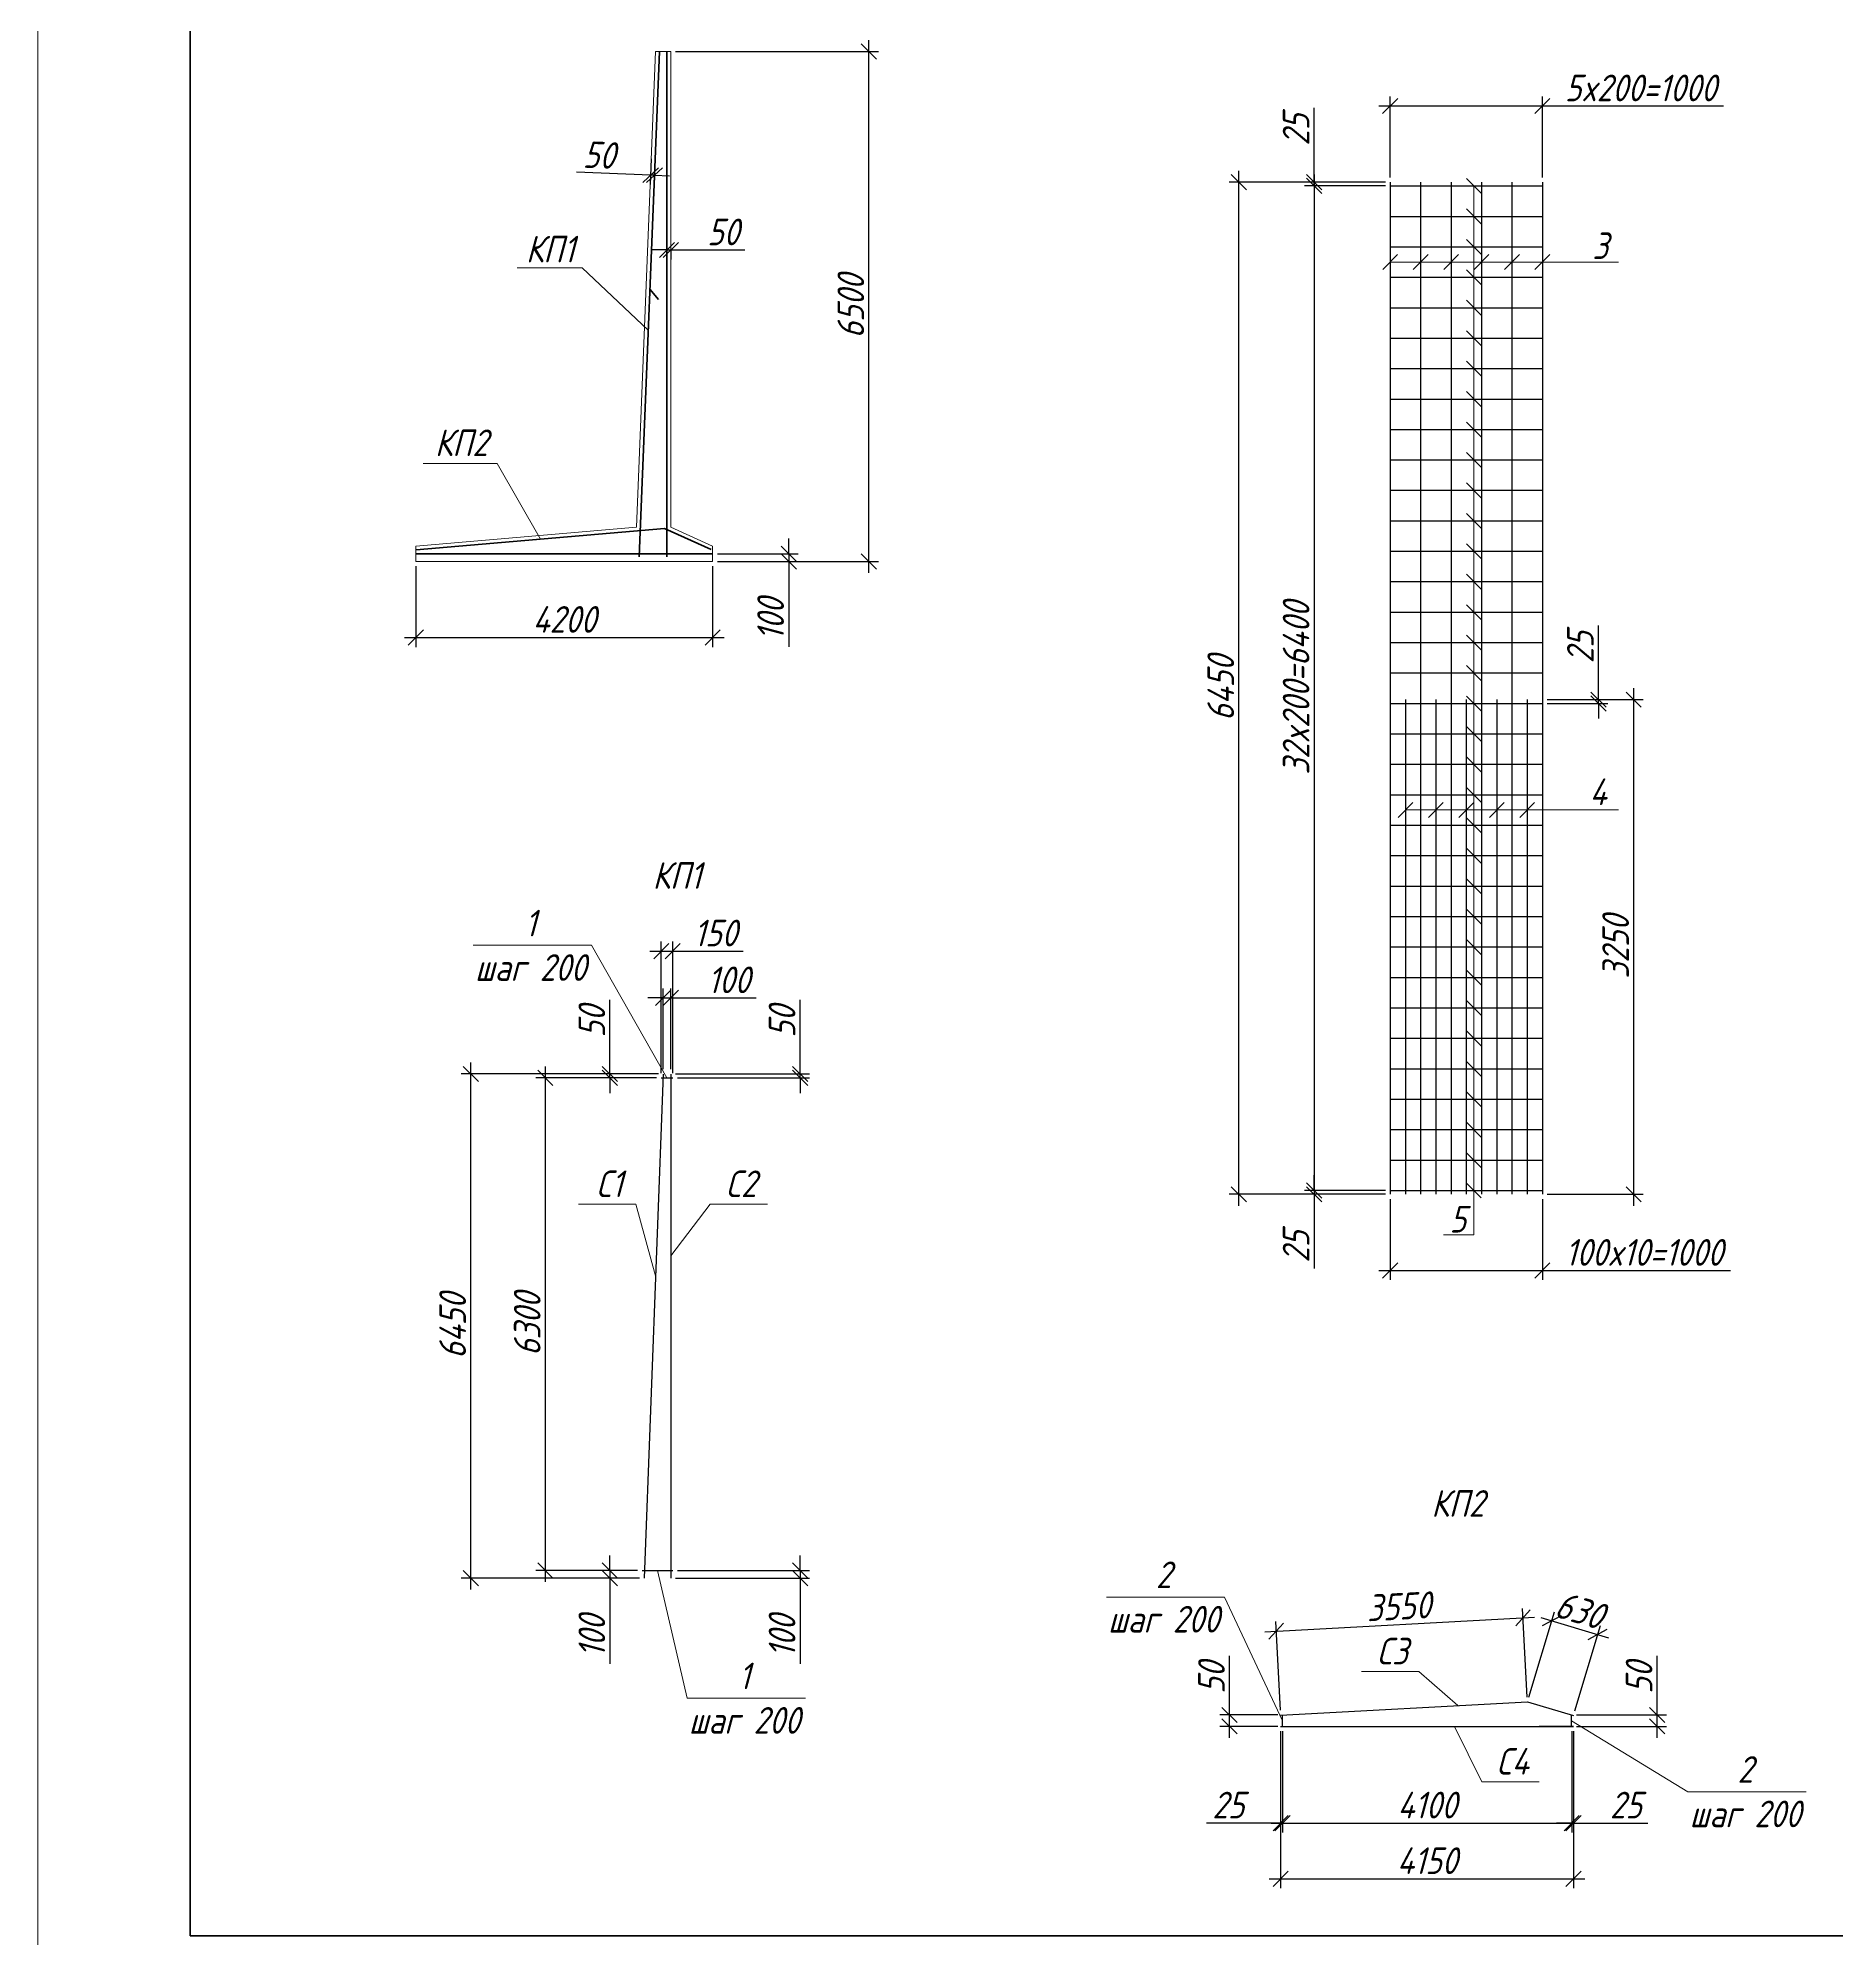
# Model space of a CAD drawing. Header units: millimetres. Extents: x -1004 to 900128, y -352756 to 107728.
# Drawn here: x 202080 to 225711, y -232227 to -207262 of the extents above; entities that cross this region are included whole.
import ezdxf

# ---------------------------------------------------------------- set-up
doc = ezdxf.new("R2010")
doc.units = ezdxf.units.MM
for name, color, linetype, lineweight in [('basic', 95, 'Continuous', 30), ('frame', 173, 'Continuous', 40), ('size', 45, 'Continuous', 20), ('text', 13, 'Continuous', 20), ('thick', 42, 'Continuous', 35), ('thin', 153, 'Continuous', 18)]:
    doc.layers.add(name, color=color, linetype=linetype, lineweight=lineweight)
doc.styles.add('Structures', font='isocpeur.ttf', dxfattribs={"width": 0.85, "oblique": 15})
doc.dimstyles.new('structures 3.5', dxfattribs={"dimtxt": 3.5, "dimasz": 2, "dimexe": 1.25, "dimexo": 0.625, "dimtad": 1, "dimtxsty": 'Structures', "dimblk": 'OBLIQUE', "dimcen": 2.5, "dimdle": 1.5, "dimadec": 0, "dimazin": 0, "dimtfac": 1, "dimtmove": 0, "dimatfit": 3, "dimfxl": 1, "dimarcsym": 0})
doc.dimstyles.new('structures 3.5 50', dxfattribs={"dimtxt": 3.5, "dimasz": 2, "dimexe": 1.25, "dimexo": 0.625, "dimtad": 1, "dimlfac": 0.5, "dimtxsty": 'Structures', "dimblk": 'OBLIQUE', "dimcen": 2.5, "dimdle": 1.5, "dimadec": 0, "dimazin": 0, "dimtfac": 1, "dimtmove": 0, "dimatfit": 3, "dimfxl": 1, "dimarcsym": 0})

# ---------------------------------------------------------------- blocks, each defined once
blk = doc.blocks.new('_Oblique')
at = {"color": 0, "linetype": 'ByBlock', "lineweight": -2}
blk.add_line((-0.5, -0.5), (0.5, 0.5), dxfattribs=at)
blk = doc.blocks.new('*D887')
at = {"layer": 'Defpoints', "color": 0, "transparency": 16777216}
for p in [(207047, -214139), (210947, -214139), (210947, -215139)]:
    blk.add_point(p, dxfattribs=at)
at = {"layer": 'size', "color": 0, "lineweight": -2, "transparency": 16777216}
for p, q in [((207047, -214201), (207047, -215264)), ((210947, -214201), (210947, -215264)), ((206897, -215139), (211097, -215139))]:
    blk.add_line(p, q, dxfattribs=at)
at = {"layer": 'size', "color": 0, "lineweight": -2, "transparency": 16777216, "xscale": 200, "yscale": 200, "zscale": 200, "rotation": 180}
blk.add_blockref('_Oblique', (207047, -215139), dxfattribs=at)
at = {"layer": 'size', "color": 0, "lineweight": -2, "transparency": 16777216, "xscale": 200, "yscale": 200, "zscale": 200}
blk.add_blockref('_Oblique', (210947, -215139), dxfattribs=at)
at = {"layer": 'size', "color": 0, "transparency": 16777216, "insert": (208997, -214901), "char_height": 350, "attachment_point": 5, "style": 'Structures'}
blk.add_mtext('4200', dxfattribs=at)
blk = doc.blocks.new('*D888')
at = {"layer": 'Defpoints', "color": 0, "transparency": 16777216}
for p in [(210143, -208787), (210193, -208789), (210132, -209063)]:
    blk.add_point(p, dxfattribs=at)
at = {"layer": 'size', "color": 0, "lineweight": -2, "transparency": 16777216}
for p, q in [((210140, -208849), (210127, -209188)), ((210190, -208851), (210177, -209190)), ((210132, -209063), (209157, -209024)), ((210182, -209065), (210132, -209063)), ((210182, -209065), (210381, -209073))]:
    blk.add_line(p, q, dxfattribs=at)
at = {"layer": 'size', "color": 0, "lineweight": -2, "transparency": 16777216, "xscale": 200, "yscale": 200, "zscale": 200}
for p, rotation in [((210132, -209063), 357.7093899573788), ((210182, -209065), 177.7093899573788)]:
    blk.add_blockref('_Oblique', p, dxfattribs=dict(at, rotation=rotation))
at = {"layer": 'size', "color": 0, "transparency": 16777216, "insert": (209454, -208799), "char_height": 350, "attachment_point": 5, "rotation": 357.7094, "style": 'Structures'}
blk.add_mtext('50', dxfattribs=at)
blk = doc.blocks.new('*D889')
at = {"layer": 'Defpoints', "color": 0, "transparency": 16777216}
for p in [(210947, -214039), (210947, -214139), (211947, -214139)]:
    blk.add_point(p, dxfattribs=at)
at = {"layer": 'size', "color": 0, "lineweight": -2, "transparency": 16777216}
for p, q in [((211947, -214039), (211947, -213839)), ((211009, -214039), (212072, -214039)), ((211009, -214139), (212072, -214139)), ((211947, -214039), (211947, -214139)), ((211947, -214139), (211947, -215263))]:
    blk.add_line(p, q, dxfattribs=at)
at = {"layer": 'size', "color": 0, "lineweight": -2, "transparency": 16777216, "xscale": 200, "yscale": 200, "zscale": 200}
for p, rotation in [((211947, -214039), 270), ((211947, -214139), 90)]:
    blk.add_blockref('_Oblique', p, dxfattribs=dict(at, rotation=rotation))
at = {"layer": 'size', "color": 0, "transparency": 16777216, "insert": (211709, -214901), "char_height": 350, "attachment_point": 5, "rotation": 90, "style": 'Structures'}
blk.add_mtext('100', dxfattribs=at)
blk = doc.blocks.new('*D890')
at = {"layer": 'Defpoints', "color": 0, "transparency": 16777216}
for p in [(210397, -207439), (213001, -207439), (210947, -214139)]:
    blk.add_point(p, dxfattribs=at)
at = {"layer": 'size', "color": 0, "lineweight": -2, "transparency": 16777216}
for p, q in [((210459, -207439), (213126, -207439)), ((213001, -214289), (213001, -207289)), ((211009, -214139), (213126, -214139))]:
    blk.add_line(p, q, dxfattribs=at)
at = {"layer": 'size', "color": 0, "lineweight": -2, "transparency": 16777216, "xscale": 200, "yscale": 200, "zscale": 200}
for p, rotation in [((213001, -207439), 90), ((213001, -214139), 270)]:
    blk.add_blockref('_Oblique', p, dxfattribs=dict(at, rotation=rotation))
at = {"layer": 'size', "color": 0, "transparency": 16777216, "insert": (212763, -210789), "char_height": 350, "attachment_point": 5, "rotation": 90, "style": 'Structures'}
blk.add_mtext('6500', dxfattribs=at)
blk = doc.blocks.new('*D891')
at = {"layer": 'Defpoints', "color": 0, "transparency": 16777216}
for p in [(210347, -209971), (210397, -209971), (210397, -210047)]:
    blk.add_point(p, dxfattribs=at)
at = {"layer": 'size', "color": 0, "lineweight": -2, "transparency": 16777216}
for p, q in [((210347, -210047), (210147, -210047)), ((210347, -210034), (210347, -210172)), ((210347, -210047), (210397, -210047)), ((210397, -210034), (210397, -210172)), ((210397, -210047), (211372, -210047))]:
    blk.add_line(p, q, dxfattribs=at)
at = {"layer": 'size', "color": 0, "lineweight": -2, "transparency": 16777216, "xscale": 200, "yscale": 200, "zscale": 200}
blk.add_blockref('_Oblique', (210347, -210047), dxfattribs=at)
at = {"layer": 'size', "color": 0, "lineweight": -2, "transparency": 16777216, "xscale": 200, "yscale": 200, "zscale": 200, "rotation": 180}
blk.add_blockref('_Oblique', (210397, -210047), dxfattribs=at)
at = {"layer": 'size', "color": 0, "transparency": 16777216, "insert": (211085, -209810), "char_height": 350, "attachment_point": 5, "style": 'Structures'}
blk.add_mtext('50', dxfattribs=at)
blk = doc.blocks.new('*D892')
at = {"layer": 'Defpoints', "color": 0, "transparency": 16777216}
for p in [(210422, -219260), (210272, -220924), (210422, -220924)]:
    blk.add_point(p, dxfattribs=at)
at = {"layer": 'size', "color": 0, "lineweight": -2, "transparency": 16777216}
for p, q in [((210272, -220862), (210272, -219135)), ((210422, -220862), (210422, -219135)), ((210122, -219260), (210422, -219260)), ((210422, -219260), (211346, -219260))]:
    blk.add_line(p, q, dxfattribs=at)
at = {"layer": 'size', "color": 0, "lineweight": -2, "transparency": 16777216, "xscale": 200, "yscale": 200, "zscale": 200, "rotation": 180}
blk.add_blockref('_Oblique', (210272, -219260), dxfattribs=at)
at = {"layer": 'size', "color": 0, "lineweight": -2, "transparency": 16777216, "xscale": 200, "yscale": 200, "zscale": 200}
blk.add_blockref('_Oblique', (210422, -219260), dxfattribs=at)
at = {"layer": 'size', "color": 0, "transparency": 16777216, "insert": (210984, -219022), "char_height": 350, "attachment_point": 5, "style": 'Structures'}
blk.add_mtext('150', dxfattribs=at)
blk = doc.blocks.new('*D893')
at = {"layer": 'Defpoints', "color": 0, "transparency": 16777216}
for p in [(209597, -220874), (210272, -220924), (210297, -220874)]:
    blk.add_point(p, dxfattribs=at)
at = {"layer": 'size', "color": 0, "lineweight": -2, "transparency": 16777216}
for p, q in [((209597, -220874), (209597, -219899)), ((210234, -220874), (209472, -220874)), ((210209, -220924), (209472, -220924)), ((209597, -220924), (209597, -220874)), ((209597, -220924), (209597, -221124))]:
    blk.add_line(p, q, dxfattribs=at)
at = {"layer": 'size', "color": 0, "lineweight": -2, "transparency": 16777216, "xscale": 200, "yscale": 200, "zscale": 200}
for p, rotation in [((209597, -220874), 270), ((209597, -220924), 90)]:
    blk.add_blockref('_Oblique', p, dxfattribs=dict(at, rotation=rotation))
at = {"layer": 'size', "color": 0, "transparency": 16777216, "insert": (209359, -220187), "char_height": 350, "attachment_point": 5, "rotation": 90, "style": 'Structures'}
blk.add_mtext('50', dxfattribs=at)
blk = doc.blocks.new('*D894')
at = {"layer": 'Defpoints', "color": 0, "transparency": 16777216}
for p in [(210397, -220874), (210422, -220924), (212097, -220874)]:
    blk.add_point(p, dxfattribs=at)
at = {"layer": 'size', "color": 0, "lineweight": -2, "transparency": 16777216}
for p, q in [((212097, -220874), (212097, -219899)), ((210459, -220874), (212222, -220874)), ((210484, -220924), (212222, -220924)), ((212097, -220924), (212097, -220874)), ((212097, -220924), (212097, -221124))]:
    blk.add_line(p, q, dxfattribs=at)
at = {"layer": 'size', "color": 0, "lineweight": -2, "transparency": 16777216, "xscale": 200, "yscale": 200, "zscale": 200}
for p, rotation in [((212097, -220874), 270), ((212097, -220924), 90)]:
    blk.add_blockref('_Oblique', p, dxfattribs=dict(at, rotation=rotation))
at = {"layer": 'size', "color": 0, "transparency": 16777216, "insert": (211859, -220187), "char_height": 350, "attachment_point": 5, "rotation": 90, "style": 'Structures'}
blk.add_mtext('50', dxfattribs=at)
blk = doc.blocks.new('*D895')
at = {"layer": 'Defpoints', "color": 0, "transparency": 16777216}
for p in [(210397, -219874), (210297, -220874), (210397, -220874)]:
    blk.add_point(p, dxfattribs=at)
at = {"layer": 'size', "color": 0, "lineweight": -2, "transparency": 16777216}
for p, q in [((210297, -219874), (210097, -219874)), ((210297, -220812), (210297, -219749)), ((210297, -219874), (210397, -219874)), ((210397, -220812), (210397, -219749)), ((210397, -219874), (211521, -219874))]:
    blk.add_line(p, q, dxfattribs=at)
at = {"layer": 'size', "color": 0, "lineweight": -2, "transparency": 16777216, "xscale": 200, "yscale": 200, "zscale": 200}
blk.add_blockref('_Oblique', (210297, -219874), dxfattribs=at)
at = {"layer": 'size', "color": 0, "lineweight": -2, "transparency": 16777216, "xscale": 200, "yscale": 200, "zscale": 200, "rotation": 180}
blk.add_blockref('_Oblique', (210397, -219874), dxfattribs=at)
at = {"layer": 'size', "color": 0, "transparency": 16777216, "insert": (211159, -219637), "char_height": 350, "attachment_point": 5, "style": 'Structures'}
blk.add_mtext('100', dxfattribs=at)
blk = doc.blocks.new('*D896')
at = {"layer": 'Defpoints', "color": 0, "transparency": 16777216}
for p in [(210022, -227399), (209597, -227499), (210047, -227499)]:
    blk.add_point(p, dxfattribs=at)
at = {"layer": 'size', "color": 0, "lineweight": -2, "transparency": 16777216}
for p, q in [((209959, -227399), (209472, -227399)), ((209597, -227399), (209597, -227199)), ((209597, -227399), (209597, -227499)), ((209984, -227499), (209472, -227499)), ((209597, -227499), (209597, -228624))]:
    blk.add_line(p, q, dxfattribs=at)
at = {"layer": 'size', "color": 0, "lineweight": -2, "transparency": 16777216, "xscale": 200, "yscale": 200, "zscale": 200}
for p, rotation in [((209597, -227399), 270), ((209597, -227499), 90)]:
    blk.add_blockref('_Oblique', p, dxfattribs=dict(at, rotation=rotation))
at = {"layer": 'size', "color": 0, "transparency": 16777216, "insert": (209359, -228262), "char_height": 350, "attachment_point": 5, "rotation": 90, "style": 'Structures'}
blk.add_mtext('100', dxfattribs=at)
blk = doc.blocks.new('*D897')
at = {"layer": 'Defpoints', "color": 0, "transparency": 16777216}
for p in [(210422, -227399), (210397, -227499), (212097, -227499)]:
    blk.add_point(p, dxfattribs=at)
at = {"layer": 'size', "color": 0, "lineweight": -2, "transparency": 16777216}
for p, q in [((210484, -227399), (212222, -227399)), ((212097, -227399), (212097, -227199)), ((212097, -227399), (212097, -227499)), ((210459, -227499), (212222, -227499)), ((212097, -227499), (212097, -228624))]:
    blk.add_line(p, q, dxfattribs=at)
at = {"layer": 'size', "color": 0, "lineweight": -2, "transparency": 16777216, "xscale": 200, "yscale": 200, "zscale": 200}
for p, rotation in [((212097, -227399), 270), ((212097, -227499), 90)]:
    blk.add_blockref('_Oblique', p, dxfattribs=dict(at, rotation=rotation))
at = {"layer": 'size', "color": 0, "transparency": 16777216, "insert": (211859, -228262), "char_height": 350, "attachment_point": 5, "rotation": 90, "style": 'Structures'}
blk.add_mtext('100', dxfattribs=at)
blk = doc.blocks.new('*D898')
at = {"layer": 'Defpoints', "color": 0, "transparency": 16777216}
for p in [(208748, -220924), (210272, -220924), (210022, -227399)]:
    blk.add_point(p, dxfattribs=at)
at = {"layer": 'size', "color": 0, "lineweight": -2, "transparency": 16777216}
for p, q in [((210209, -220924), (208623, -220924)), ((208748, -227549), (208748, -220774)), ((209959, -227399), (208623, -227399))]:
    blk.add_line(p, q, dxfattribs=at)
at = {"layer": 'size', "color": 0, "lineweight": -2, "transparency": 16777216, "xscale": 200, "yscale": 200, "zscale": 200}
for p, rotation in [((208748, -220924), 90), ((208748, -227399), 270)]:
    blk.add_blockref('_Oblique', p, dxfattribs=dict(at, rotation=rotation))
at = {"layer": 'size', "color": 0, "transparency": 16777216, "insert": (208510, -224162), "char_height": 350, "attachment_point": 5, "rotation": 90, "style": 'Structures'}
blk.add_mtext('6300', dxfattribs=at)
blk = doc.blocks.new('*D899')
at = {"layer": 'Defpoints', "color": 0, "transparency": 16777216}
for p in [(207768, -220874), (210297, -220874), (210047, -227499)]:
    blk.add_point(p, dxfattribs=at)
at = {"layer": 'size', "color": 0, "lineweight": -2, "transparency": 16777216}
for p, q in [((210234, -220874), (207643, -220874)), ((207768, -227649), (207768, -220724)), ((209984, -227499), (207643, -227499))]:
    blk.add_line(p, q, dxfattribs=at)
at = {"layer": 'size', "color": 0, "lineweight": -2, "transparency": 16777216, "xscale": 200, "yscale": 200, "zscale": 200}
for p, rotation in [((207768, -220874), 90), ((207768, -227499), 270)]:
    blk.add_blockref('_Oblique', p, dxfattribs=dict(at, rotation=rotation))
at = {"layer": 'size', "color": 0, "transparency": 16777216, "insert": (207530, -224187), "char_height": 350, "attachment_point": 5, "rotation": 90, "style": 'Structures'}
blk.add_mtext('6450', dxfattribs=at)
blk = doc.blocks.new('*D900')
at = {"layer": 'Defpoints', "color": 0, "transparency": 16777216}
for p in [(221599, -228020), (221658, -229124), (218412, -229297)]:
    blk.add_point(p, dxfattribs=at)
at = {"layer": 'size', "color": 0, "lineweight": -2, "transparency": 16777216}
for p, q in [((221654, -229062), (221592, -227896)), ((218204, -228202), (221749, -228012)), ((218409, -229235), (218347, -228069))]:
    blk.add_line(p, q, dxfattribs=at)
at = {"layer": 'size', "color": 0, "lineweight": -2, "transparency": 16777216, "xscale": 200, "yscale": 200, "zscale": 200}
for p, rotation in [((221599, -228020), 3.060367913369876), ((218353, -228194), 183.0603679133699)]:
    blk.add_blockref('_Oblique', p, dxfattribs=dict(at, rotation=rotation))
at = {"layer": 'size', "color": 0, "transparency": 16777216, "insert": (219963, -227870), "char_height": 350, "attachment_point": 5, "rotation": 3.0604, "style": 'Structures'}
blk.add_mtext('3550', dxfattribs=at)
blk = doc.blocks.new('*D901')
at = {"layer": 'Defpoints', "color": 0, "transparency": 16777216}
for p in [(222578, -228238), (221658, -229124), (222262, -229304)]:
    blk.add_point(p, dxfattribs=at)
at = {"layer": 'size', "color": 0, "lineweight": -2, "transparency": 16777216}
for p, q in [((221676, -229064), (222010, -227939)), ((221831, -228016), (222722, -228281)), ((222279, -229244), (222614, -228119))]:
    blk.add_line(p, q, dxfattribs=at)
at = {"layer": 'size', "color": 0, "lineweight": -2, "transparency": 16777216, "xscale": 200, "yscale": 200, "zscale": 200}
for p, rotation in [((221975, -228059), 163.4311708203997), ((222578, -228238), 343.4311708203997)]:
    blk.add_blockref('_Oblique', p, dxfattribs=dict(at, rotation=rotation))
at = {"layer": 'size', "color": 0, "transparency": 16777216, "insert": (222344, -227921), "char_height": 350, "attachment_point": 5, "rotation": 343.4312, "style": 'Structures'}
blk.add_mtext('630', dxfattribs=at)
blk = doc.blocks.new('*D902')
at = {"layer": 'Defpoints', "color": 0, "transparency": 16777216}
for p in [(218437, -229446), (222237, -229446), (222237, -230717)]:
    blk.add_point(p, dxfattribs=at)
at = {"layer": 'size', "color": 0, "lineweight": -2, "transparency": 16777216}
for p, q in [((218437, -229509), (218437, -230842)), ((222237, -229509), (222237, -230842)), ((218287, -230717), (222387, -230717))]:
    blk.add_line(p, q, dxfattribs=at)
at = {"layer": 'size', "color": 0, "lineweight": -2, "transparency": 16777216, "xscale": 200, "yscale": 200, "zscale": 200, "rotation": 180}
blk.add_blockref('_Oblique', (218437, -230717), dxfattribs=at)
at = {"layer": 'size', "color": 0, "lineweight": -2, "transparency": 16777216, "xscale": 200, "yscale": 200, "zscale": 200}
blk.add_blockref('_Oblique', (222237, -230717), dxfattribs=at)
at = {"layer": 'size', "color": 0, "transparency": 16777216, "insert": (220337, -230480), "char_height": 350, "attachment_point": 5, "style": 'Structures'}
blk.add_mtext('4100', dxfattribs=at)
blk = doc.blocks.new('*D903')
at = {"layer": 'Defpoints', "color": 0, "transparency": 16777216}
for p in [(222237, -229446), (222262, -229446), (222262, -230717)]:
    blk.add_point(p, dxfattribs=at)
at = {"layer": 'size', "color": 0, "lineweight": -2, "transparency": 16777216}
for p, q in [((222237, -229509), (222237, -230842)), ((222262, -229509), (222262, -230842)), ((222237, -230717), (222037, -230717)), ((222237, -230717), (222262, -230717)), ((222262, -230717), (223237, -230717))]:
    blk.add_line(p, q, dxfattribs=at)
at = {"layer": 'size', "color": 0, "lineweight": -2, "transparency": 16777216, "xscale": 200, "yscale": 200, "zscale": 200}
blk.add_blockref('_Oblique', (222237, -230717), dxfattribs=at)
at = {"layer": 'size', "color": 0, "lineweight": -2, "transparency": 16777216, "xscale": 200, "yscale": 200, "zscale": 200, "rotation": 180}
blk.add_blockref('_Oblique', (222262, -230717), dxfattribs=at)
at = {"layer": 'size', "color": 0, "transparency": 16777216, "insert": (222949, -230480), "char_height": 350, "attachment_point": 5, "style": 'Structures'}
blk.add_mtext('25', dxfattribs=at)
blk = doc.blocks.new('*D904')
at = {"layer": 'Defpoints', "color": 0, "transparency": 16777216}
for p in [(218412, -229446), (218437, -229446), (218412, -230717)]:
    blk.add_point(p, dxfattribs=at)
at = {"layer": 'size', "color": 0, "lineweight": -2, "transparency": 16777216}
for p, q in [((218412, -229509), (218412, -230842)), ((218437, -229509), (218437, -230842)), ((218412, -230717), (217436, -230717)), ((218437, -230717), (218412, -230717)), ((218437, -230717), (218637, -230717))]:
    blk.add_line(p, q, dxfattribs=at)
at = {"layer": 'size', "color": 0, "lineweight": -2, "transparency": 16777216, "xscale": 200, "yscale": 200, "zscale": 200}
blk.add_blockref('_Oblique', (218412, -230717), dxfattribs=at)
at = {"layer": 'size', "color": 0, "lineweight": -2, "transparency": 16777216, "xscale": 200, "yscale": 200, "zscale": 200, "rotation": 180}
blk.add_blockref('_Oblique', (218437, -230717), dxfattribs=at)
at = {"layer": 'size', "color": 0, "transparency": 16777216, "insert": (217724, -230480), "char_height": 350, "attachment_point": 5, "style": 'Structures'}
blk.add_mtext('25', dxfattribs=at)
blk = doc.blocks.new('*D905')
at = {"layer": 'Defpoints', "color": 0, "transparency": 16777216}
for p in [(218412, -229446), (222262, -229446), (222262, -231448)]:
    blk.add_point(p, dxfattribs=at)
at = {"layer": 'size', "color": 0, "lineweight": -2, "transparency": 16777216}
for p, q in [((218412, -229509), (218412, -231573)), ((222262, -229509), (222262, -231573)), ((218262, -231448), (222412, -231448))]:
    blk.add_line(p, q, dxfattribs=at)
at = {"layer": 'size', "color": 0, "lineweight": -2, "transparency": 16777216, "xscale": 200, "yscale": 200, "zscale": 200, "rotation": 180}
blk.add_blockref('_Oblique', (218412, -231448), dxfattribs=at)
at = {"layer": 'size', "color": 0, "lineweight": -2, "transparency": 16777216, "xscale": 200, "yscale": 200, "zscale": 200}
blk.add_blockref('_Oblique', (222262, -231448), dxfattribs=at)
at = {"layer": 'size', "color": 0, "transparency": 16777216, "insert": (220337, -231211), "char_height": 350, "attachment_point": 5, "style": 'Structures'}
blk.add_mtext('4150', dxfattribs=at)
blk = doc.blocks.new('*D906')
at = {"layer": 'Defpoints', "color": 0, "transparency": 16777216}
for p in [(217740, -229296), (218437, -229296), (218437, -229446)]:
    blk.add_point(p, dxfattribs=at)
at = {"layer": 'size', "color": 0, "lineweight": -2, "transparency": 16777216}
for p, q in [((217740, -229296), (217740, -228520)), ((218374, -229296), (217615, -229296)), ((217740, -229596), (217740, -229296)), ((218374, -229446), (217615, -229446))]:
    blk.add_line(p, q, dxfattribs=at)
at = {"layer": 'size', "color": 0, "lineweight": -2, "transparency": 16777216, "xscale": 200, "yscale": 200, "zscale": 200}
for p, rotation in [((217740, -229296), 90), ((217740, -229446), 270)]:
    blk.add_blockref('_Oblique', p, dxfattribs=dict(at, rotation=rotation))
at = {"layer": 'size', "color": 0, "transparency": 16777216, "insert": (217503, -228808), "char_height": 350, "attachment_point": 5, "rotation": 90, "style": 'Structures'}
blk.add_mtext('50', dxfattribs=at)
blk = doc.blocks.new('*D907')
at = {"layer": 'Defpoints', "color": 0, "transparency": 16777216}
for p in [(222237, -229296), (223360, -229296), (222237, -229446)]:
    blk.add_point(p, dxfattribs=at)
at = {"layer": 'size', "color": 0, "lineweight": -2, "transparency": 16777216}
for p, q in [((223360, -229296), (223360, -228520)), ((222299, -229296), (223485, -229296)), ((223360, -229596), (223360, -229296)), ((222299, -229446), (223485, -229446))]:
    blk.add_line(p, q, dxfattribs=at)
at = {"layer": 'size', "color": 0, "lineweight": -2, "transparency": 16777216, "xscale": 200, "yscale": 200, "zscale": 200}
for p, rotation in [((223360, -229296), 90), ((223360, -229446), 270)]:
    blk.add_blockref('_Oblique', p, dxfattribs=dict(at, rotation=rotation))
at = {"layer": 'size', "color": 0, "transparency": 16777216, "insert": (223123, -228808), "char_height": 350, "attachment_point": 5, "rotation": 90, "style": 'Structures'}
blk.add_mtext('50', dxfattribs=at)
blk = doc.blocks.new('*D908')
at = {"layer": 'Defpoints', "color": 0, "transparency": 16777216}
for p in [(219852, -209205), (218852, -222405), (219852, -222405)]:
    blk.add_point(p, dxfattribs=at)
at = {"layer": 'size', "color": 0, "lineweight": -2, "transparency": 16777216}
for p, q in [((219790, -209205), (218727, -209205)), ((218852, -209055), (218852, -222555)), ((219790, -222405), (218727, -222405))]:
    blk.add_line(p, q, dxfattribs=at)
at = {"layer": 'size', "color": 0, "lineweight": -2, "transparency": 16777216, "xscale": 200, "yscale": 200, "zscale": 200}
for p, rotation in [((218852, -209205), 90), ((218852, -222405), 270)]:
    blk.add_blockref('_Oblique', p, dxfattribs=dict(at, rotation=rotation))
at = {"layer": 'size', "color": 0, "transparency": 16777216, "insert": (218615, -215805), "char_height": 350, "attachment_point": 5, "rotation": 90, "style": 'Structures'}
blk.add_mtext('32x200=6400', dxfattribs=at)
blk = doc.blocks.new('*D909')
at = {"layer": 'Defpoints', "color": 0, "transparency": 16777216}
for p in [(218852, -209155), (219852, -209155), (219852, -209205)]:
    blk.add_point(p, dxfattribs=at)
at = {"layer": 'size', "color": 0, "lineweight": -2, "transparency": 16777216}
for p, q in [((218852, -209155), (218852, -208179)), ((219790, -209155), (218727, -209155)), ((219790, -209205), (218727, -209205)), ((218852, -209205), (218852, -209155)), ((218852, -209205), (218852, -209405))]:
    blk.add_line(p, q, dxfattribs=at)
at = {"layer": 'size', "color": 0, "lineweight": -2, "transparency": 16777216, "xscale": 200, "yscale": 200, "zscale": 200}
for p, rotation in [((218852, -209155), 270), ((218852, -209205), 90)]:
    blk.add_blockref('_Oblique', p, dxfattribs=dict(at, rotation=rotation))
at = {"layer": 'size', "color": 0, "transparency": 16777216, "insert": (218615, -208467), "char_height": 350, "attachment_point": 5, "rotation": 90, "style": 'Structures'}
blk.add_mtext('25', dxfattribs=at)
blk = doc.blocks.new('*D910')
at = {"layer": 'Defpoints', "color": 0, "transparency": 16777216}
for p in [(219852, -222405), (218852, -222455), (219852, -222455)]:
    blk.add_point(p, dxfattribs=at)
at = {"layer": 'size', "color": 0, "lineweight": -2, "transparency": 16777216}
for p, q in [((219790, -222405), (218727, -222405)), ((218852, -222405), (218852, -222205)), ((218852, -222405), (218852, -222455)), ((219790, -222455), (218727, -222455)), ((218852, -222455), (218852, -223431))]:
    blk.add_line(p, q, dxfattribs=at)
at = {"layer": 'size', "color": 0, "lineweight": -2, "transparency": 16777216, "xscale": 200, "yscale": 200, "zscale": 200}
for p, rotation in [((218852, -222405), 270), ((218852, -222455), 90)]:
    blk.add_blockref('_Oblique', p, dxfattribs=dict(at, rotation=rotation))
at = {"layer": 'size', "color": 0, "transparency": 16777216, "insert": (218615, -223143), "char_height": 350, "attachment_point": 5, "rotation": 90, "style": 'Structures'}
blk.add_mtext('25', dxfattribs=at)
blk = doc.blocks.new('*D911')
at = {"layer": 'Defpoints', "color": 0, "transparency": 16777216}
for p in [(217862, -209155), (219852, -209155), (219852, -222455)]:
    blk.add_point(p, dxfattribs=at)
at = {"layer": 'size', "color": 0, "lineweight": -2, "transparency": 16777216}
for p, q in [((219790, -209155), (217737, -209155)), ((217862, -222605), (217862, -209005)), ((219790, -222455), (217737, -222455))]:
    blk.add_line(p, q, dxfattribs=at)
at = {"layer": 'size', "color": 0, "lineweight": -2, "transparency": 16777216, "xscale": 200, "yscale": 200, "zscale": 200}
for p, rotation in [((217862, -209155), 90), ((217862, -222455), 270)]:
    blk.add_blockref('_Oblique', p, dxfattribs=dict(at, rotation=rotation))
at = {"layer": 'size', "color": 0, "transparency": 16777216, "insert": (217625, -215805), "char_height": 350, "attachment_point": 5, "rotation": 90, "style": 'Structures'}
blk.add_mtext('6450', dxfattribs=at)
blk = doc.blocks.new('*D912')
at = {"layer": 'Defpoints', "color": 0, "transparency": 16777216}
for p in [(221852, -215955), (223052, -215955), (221852, -222455)]:
    blk.add_point(p, dxfattribs=at)
at = {"layer": 'size', "color": 0, "lineweight": -2, "transparency": 16777216}
for p, q in [((223052, -222605), (223052, -215805)), ((221915, -215955), (223177, -215955)), ((221915, -222455), (223177, -222455))]:
    blk.add_line(p, q, dxfattribs=at)
at = {"layer": 'size', "color": 0, "lineweight": -2, "transparency": 16777216, "xscale": 200, "yscale": 200, "zscale": 200}
for p, rotation in [((223052, -215955), 90), ((223052, -222455), 270)]:
    blk.add_blockref('_Oblique', p, dxfattribs=dict(at, rotation=rotation))
at = {"layer": 'size', "color": 0, "transparency": 16777216, "insert": (222815, -219205), "char_height": 350, "attachment_point": 5, "rotation": 90, "style": 'Structures'}
blk.add_mtext('3250', dxfattribs=at)
blk = doc.blocks.new('*D913')
at = {"layer": 'Defpoints', "color": 0, "transparency": 16777216}
for p in [(221852, -215955), (221852, -216005), (222589, -215955)]:
    blk.add_point(p, dxfattribs=at)
at = {"layer": 'size', "color": 0, "lineweight": -2, "transparency": 16777216}
for p, q in [((222589, -215955), (222589, -214979)), ((221915, -215955), (222714, -215955)), ((221915, -216005), (222714, -216005)), ((222589, -216005), (222589, -215955)), ((222589, -216005), (222589, -216205))]:
    blk.add_line(p, q, dxfattribs=at)
at = {"layer": 'size', "color": 0, "lineweight": -2, "transparency": 16777216, "xscale": 200, "yscale": 200, "zscale": 200}
for p, rotation in [((222589, -215955), 270), ((222589, -216005), 90)]:
    blk.add_blockref('_Oblique', p, dxfattribs=dict(at, rotation=rotation))
at = {"layer": 'size', "color": 0, "transparency": 16777216, "insert": (222351, -215267), "char_height": 350, "attachment_point": 5, "rotation": 90, "style": 'Structures'}
blk.add_mtext('25', dxfattribs=at)
blk = doc.blocks.new('*D914')
at = {"layer": 'Defpoints', "color": 0, "transparency": 16777216}
for p in [(221852, -208155), (219852, -209155), (221852, -209155)]:
    blk.add_point(p, dxfattribs=at)
at = {"layer": 'size', "color": 0, "lineweight": -2, "transparency": 16777216}
for p, q in [((219702, -208155), (221852, -208155)), ((219852, -209093), (219852, -208030)), ((221852, -209093), (221852, -208030)), ((221852, -208155), (224234, -208155))]:
    blk.add_line(p, q, dxfattribs=at)
at = {"layer": 'size', "color": 0, "lineweight": -2, "transparency": 16777216, "xscale": 200, "yscale": 200, "zscale": 200, "rotation": 180}
blk.add_blockref('_Oblique', (219852, -208155), dxfattribs=at)
at = {"layer": 'size', "color": 0, "lineweight": -2, "transparency": 16777216, "xscale": 200, "yscale": 200, "zscale": 200}
blk.add_blockref('_Oblique', (221852, -208155), dxfattribs=at)
at = {"layer": 'size', "color": 0, "transparency": 16777216, "insert": (223143, -207918), "char_height": 350, "attachment_point": 5, "style": 'Structures'}
blk.add_mtext('5x200=1000', dxfattribs=at)
blk = doc.blocks.new('*D915')
at = {"layer": 'Defpoints', "color": 0, "transparency": 16777216}
for p in [(219852, -222455), (221852, -222455), (221852, -223455)]:
    blk.add_point(p, dxfattribs=at)
at = {"layer": 'size', "color": 0, "lineweight": -2, "transparency": 16777216}
for p, q in [((219852, -222518), (219852, -223580)), ((221852, -222518), (221852, -223580)), ((219702, -223455), (221852, -223455)), ((221852, -223455), (224324, -223455))]:
    blk.add_line(p, q, dxfattribs=at)
at = {"layer": 'size', "color": 0, "lineweight": -2, "transparency": 16777216, "xscale": 200, "yscale": 200, "zscale": 200, "rotation": 180}
blk.add_blockref('_Oblique', (219852, -223455), dxfattribs=at)
at = {"layer": 'size', "color": 0, "lineweight": -2, "transparency": 16777216, "xscale": 200, "yscale": 200, "zscale": 200}
blk.add_blockref('_Oblique', (221852, -223455), dxfattribs=at)
at = {"layer": 'size', "color": 0, "transparency": 16777216, "insert": (223188, -223218), "char_height": 350, "attachment_point": 5, "style": 'Structures'}
blk.add_mtext('100x10=1000', dxfattribs=at)
blk = doc.blocks.new('*U863')
at = {"layer": 'thin'}
blk.add_line((97, -97), (-97, 97), dxfattribs=at)
blk = doc.blocks.new('*U864')
at = {"layer": 'size', "color": 0, "linetype": 'ByBlock', "lineweight": -2, "transparency": 16777216}
for p in [(0, 13200), (0, 12800), (0, 12400), (0, 12000), (0, 11600), (0, 11200), (0, 10800), (0, 10400), (0, 10000), (0, 9600), (0, 9200), (0, 8800), (0, 8400), (0, 8000), (0, 7600), (0, 7200), (0, 6800), (0, 6400), (0, 6000), (0, 5600), (0, 5200), (0, 4800), (0, 4400), (0, 4000), (0, 3600), (0, 3200), (0, 2800), (0, 2400), (0, 2000), (0, 1600), (0, 1200), (0, 800), (0, 400), (0, 0)]:
    blk.add_blockref('*U863', p, dxfattribs=at)

msp = doc.modelspace()

# ---------------------------------------------------------------- linework, layer by layer
at = {"layer": 'basic'}
for p, q in [((219852.158, -209155.037), (219852.158, -222455.037)), ((219852.158, -209205.037), (221852.158, -209205.037)), ((220252.158, -209155.037), (220252.158, -222455.037)), ((220652.158, -209155.037), (220652.158, -222455.037)), ((221052.158, -209155.037), (221052.158, -222455.037)), ((221452.158, -209155.037), (221452.158, -222455.037)), ((221852.158, -209155.037), (221852.158, -222455.037)), ((219852.158, -209605.037), (221852.158, -209605.037)), ((219852.158, -210005.037), (221852.158, -210005.037)), ((219852.158, -210405.037), (221852.158, -210405.037)), ((219852.158, -210805.037), (221852.158, -210805.037)), ((219852.158, -211205.037), (221852.158, -211205.037)), ((219852.158, -211605.037), (221852.158, -211605.037)), ((219852.158, -212005.037), (221852.158, -212005.037)), ((219852.158, -212405.037), (221852.158, -212405.037)), ((219852.158, -212805.037), (221852.158, -212805.037)), ((219852.158, -213205.037), (221852.158, -213205.037)), ((219852.158, -213605.037), (221852.158, -213605.037)), ((219852.158, -214005.037), (221852.158, -214005.037)), ((219852.158, -214405.037), (221852.158, -214405.037)), ((219852.158, -214805.037), (221852.158, -214805.037)), ((219852.158, -215205.037), (221852.158, -215205.037)), ((219852.158, -215605.037), (221852.158, -215605.037)), ((219852.158, -216005.037), (221852.158, -216005.037)), ((220052.158, -215955.037), (220052.158, -222455.037)), ((220452.158, -215955.037), (220452.158, -222455.037)), ((220852.158, -215955.037), (220852.158, -222455.037)), ((221252.158, -215955.037), (221252.158, -222455.037)), ((221652.158, -215955.037), (221652.158, -222455.037)), ((219852.158, -216405.037), (221852.158, -216405.037)), ((219852.158, -216805.037), (221852.158, -216805.037)), ((219852.158, -217205.037), (221852.158, -217205.037)), ((219852.158, -217605.037), (221852.158, -217605.037)), ((219852.158, -218005.037), (221852.158, -218005.037)), ((219852.158, -218405.037), (221852.158, -218405.037)), ((219852.158, -218805.037), (221852.158, -218805.037)), ((219852.158, -219205.037), (221852.158, -219205.037)), ((219852.158, -219605.037), (221852.158, -219605.037)), ((219852.158, -220005.037), (221852.158, -220005.037)), ((219852.158, -220405.037), (221852.158, -220405.037)), ((210296.652, -220874.47), (210046.652, -227499.47)), ((210271.652, -220924.47), (210421.652, -220924.47)), ((210396.652, -220874.47), (210396.652, -227499.47)), ((219852.158, -220805.037), (221852.158, -220805.037)), ((219852.158, -221205.037), (221852.158, -221205.037)), ((219852.158, -221605.037), (221852.158, -221605.037)), ((219852.158, -222005.037), (221852.158, -222005.037)), ((219852.158, -222405.037), (221852.158, -222405.037)), ((210021.652, -227399.47), (210421.652, -227399.47)), ((218412.376, -229297.479), (221657.741, -229123.967)), ((221657.741, -229123.967), (222261.582, -229303.623)), ((218436.582, -229446.185), (218436.582, -229296.185)), ((222236.582, -229446.185), (222236.582, -229296.185)), ((218411.582, -229446.185), (222261.582, -229446.185)), ((222261.582, -229446.185), (221811.582, -229446.185))]:
    msp.add_line(p, q, dxfattribs=at)
at = {"layer": 'frame'}
for p, q in [((204080, -232200), (204080, -191200)), ((260980, -232200), (204080, -232200))]:
    msp.add_line(p, q, dxfattribs=at)
at = {"layer": 'thick'}
for p, q in [((210246.612, -207440.728), (209981.113, -214078.208)), ((210346.652, -207438.729), (210346.652, -214078.208)), ((210121.692, -210563.729), (210236.19, -210695.64)), ((207050.946, -213988.545), (210316.152, -213707.061)), ((210925.962, -213984.248), (210316.152, -213707.061)), ((207046.652, -214038.729), (210946.652, -214038.729))]:
    msp.add_line(p, q, dxfattribs=at)
at = {"layer": 'thin'}
for p, q in [((202080, -232700), (202080, -190700)), ((210196.652, -207438.729), (209946.652, -213688.729)), ((210396.652, -207438.729), (210196.652, -207438.729)), ((210396.652, -207438.729), (210396.652, -213688.729)), ((220952.158, -209205.037), (220952.158, -222988.591)), ((219754.931, -210302.264), (219949.385, -210107.809)), ((219852.158, -210205.037), (222852.158, -210205.037)), ((220154.931, -210302.264), (220349.385, -210107.809)), ((220554.931, -210302.264), (220749.385, -210107.809)), ((220954.931, -210302.264), (221149.385, -210107.809)), ((221354.931, -210302.264), (221549.385, -210107.809)), ((221754.931, -210302.264), (221949.385, -210107.809)), ((208377.105, -210280.782), (209231.67, -210280.782)), ((209231.67, -210280.782), (210100.228, -211100.324)), ((207141.245, -212850.396), (208116.369, -212850.396)), ((208116.369, -212850.396), (208683.549, -213847.803)), ((207046.652, -213938.729), (209946.652, -213688.729)), ((210946.652, -213938.729), (210396.652, -213688.729)), ((207046.652, -213938.729), (207046.652, -214138.729)), ((210946.652, -214138.729), (210946.652, -213938.729)), ((207046.652, -214138.729), (210946.652, -214138.729)), ((219954.931, -217502.264), (220149.385, -217307.809)), ((220052.158, -217405.037), (222852.158, -217405.037)), ((220354.931, -217502.264), (220549.385, -217307.809)), ((220754.931, -217502.264), (220949.385, -217307.809)), ((221154.931, -217502.264), (221349.385, -217307.809)), ((221554.931, -217502.264), (221749.385, -217307.809)), ((207801.391, -219183.359), (209356.159, -219183.359)), ((209356.159, -219183.359), (210346.652, -220924.47)), ((209184.814, -222586.142), (209937.85, -222586.142)), ((209937.85, -222586.142), (210196.563, -223526.826)), ((210915.023, -222586.142), (210396.652, -223262.733)), ((210915.023, -222586.142), (211668.059, -222586.142)), ((220952.158, -222988.591), (220552.158, -222988.591)), ((210610.602, -229075.404), (210221.652, -227399.47)), ((216121.342, -227746.264), (217676.11, -227746.264)), ((217676.11, -227746.264), (218436.582, -229371.185)), ((219475.251, -228726.564), (220228.287, -228726.564)), ((220228.287, -228726.564), (220739.65, -229173.053)), ((210610.602, -229075.404), (212165.37, -229075.404)), ((223765.21, -230304.259), (222236.582, -229371.185)), ((221054.804, -230174.508), (220696.575, -229446.185)), ((221054.804, -230174.508), (221807.84, -230174.508)), ((223765.21, -230304.259), (225319.978, -230304.259))]:
    msp.add_line(p, q, dxfattribs=at)

# ---------------------------------------------------------------- block references
at = {"layer": 'size'}
msp.add_blockref('*U864', (220952.158, -222405.037), dxfattribs=at)

# ---------------------------------------------------------------- texts
at = {"layer": 'text', "char_height": 350, "attachment_point": 5, "style": 'Structures'}
for s, insert, width in [('КП1', (208812.777, -210035.743), 793.67855), ('3', (222611.633, -209990.944), 793.67855), ('КП2', (207643.728, -212580.969), 793.67855), ('4', (222584.004, -217165.715), 793.67855), ('КП1', (210477.735, -218266.264), 793.67855), ('1\\Pшаг 200', (208554.427, -219183.359), 2180.48095), ('С1', (209590.19, -222316.715), 793.67855), ('С2', (211320.399, -222316.715), 793.67855), ('5', (220740.683, -222781.878), 350), ('КП2', (220739.65, -226517.372), 793.67855), ('2\\Pшаг 200', (216874.378, -227746.264), 2180.48095), ('С3', (219880.627, -228457.137), 793.67855), ('1\\Pшаг 200', (211363.638, -229075.404), 2180.48095), ('С4', (221460.18, -229905.081), 793.67855), ('2\\Pшаг 200', (224518.246, -230304.259), 2180.48095)]:
    msp.add_mtext(s, dxfattribs=dict(at, insert=insert, width=width))

# ---------------------------------------------------------------- dimensions: what is measured, and where the dimension line sits
at = {"layer": 'size'}
for base, p1, p2, text, dimstyle, picture, middle in [((213000.726, -207438.729), (210946.652, -214138.729), (210396.652, -207438.729), '6500', 'structures 3.5', '*D890', (212763.226, -210788.729)), ((217862.213, -209155.037), (219852.158, -222455.037), (219852.158, -209155.037), '6450', 'structures 3.5 50', '*D911', (217624.713, -215805.037)), ((218852.158, -222405.037), (219852.158, -209205.037), (219852.158, -222405.037), '32x200=6400', 'structures 3.5 50', '*D908', (218614.658, -215805.037)), ((223052.158, -215955.037), (221852.158, -222455.037), (221852.158, -215955.037), '3250', 'structures 3.5 50', '*D912', (222814.658, -219205.037)), ((207767.506, -220874.47), (210046.652, -227499.47), (210296.652, -220874.47), '6450', 'structures 3.5', '*D899', (207530.006, -224186.97)), ((208747.777, -220924.47), (210021.652, -227399.47), (210271.652, -220924.47), '6300', 'structures 3.5', '*D898', (208510.277, -224161.97)), ((217740.087, -229296.185), (218436.582, -229446.185), (218436.582, -229296.185), '50', 'structures 3.5', '*D906', (217502.587, -228808.293)), ((223360.289, -229296.185), (222236.582, -229446.185), (222236.582, -229296.185), '50', 'structures 3.5', '*D907', (223122.789, -228808.293))]:
    dim = msp.add_linear_dim(base=base, p1=p1, p2=p2, angle=90, text=text, dimstyle=dimstyle, dxfattribs=at)
    dim.commit()
    dim.dimension.update_dxf_attribs({"geometry": picture, "text_midpoint": middle})
for base, p1, p2, text, dimstyle, picture, middle in [((221852.158, -208155.037), (219852.158, -209155.037), (221852.158, -209155.037), '5x200=<>', 'structures 3.5 50', '*D914', (223143.299, -207917.537)), ((210946.652, -215138.729), (207046.652, -214138.729), (210946.652, -214138.729), '4200', 'structures 3.5', '*D887', (208996.652, -214901.229)), ((221852.158, -223455.037), (219852.158, -222455.037), (221852.158, -222455.037), '100x10=<>', 'structures 3.5 50', '*D915', (223187.924, -223217.537)), ((222261.582, -231448.093), (218411.582, -229446.185), (222261.582, -229446.185), '4150', 'structures 3.5', '*D905', (220336.582, -231210.593)), ((222236.582, -230717.266), (218436.582, -229446.185), (222236.582, -229446.185), '4100', 'structures 3.5', '*D902', (220336.582, -230479.766))]:
    dim = msp.add_linear_dim(base=base, p1=p1, p2=p2, text=text, dimstyle=dimstyle, dxfattribs=at)
    dim.commit()
    dim.dimension.update_dxf_attribs({"geometry": picture, "text_midpoint": middle})
for base, p1, p2, dimstyle, picture, middle in [((218852.158, -209155.037), (219852.158, -209205.037), (219852.158, -209155.037), 'structures 3.5 50', '*D909', (218614.658, -208467.145)), ((211946.652, -214138.729), (210946.652, -214038.729), (210946.652, -214138.729), 'structures 3.5', '*D889', (211709.152, -214900.995)), ((222588.894, -215955.037), (221852.158, -216005.037), (221852.158, -215955.037), 'structures 3.5 50', '*D913', (222351.394, -215267.145)), ((209596.652, -220874.47), (210271.652, -220924.47), (210296.652, -220874.47), 'structures 3.5', '*D893', (209359.152, -220186.579)), ((212096.652, -220874.47), (210421.652, -220924.47), (210396.652, -220874.47), 'structures 3.5', '*D894', (211859.152, -220186.579)), ((218852.158, -222455.037), (219852.158, -222405.037), (219852.158, -222455.037), 'structures 3.5 50', '*D910', (218614.658, -223142.928)), ((209596.652, -227499.47), (210021.652, -227399.47), (210046.652, -227499.47), 'structures 3.5', '*D896', (209359.152, -228261.736)), ((212096.652, -227499.47), (210421.652, -227399.47), (210396.652, -227499.47), 'structures 3.5', '*D897', (211859.152, -228261.736))]:
    dim = msp.add_linear_dim(base=base, p1=p1, p2=p2, angle=90, dimstyle=dimstyle, dxfattribs=at)
    dim.commit()
    dim.dimension.update_dxf_attribs({"geometry": picture, "text_midpoint": middle})
dim = msp.add_aligned_dim(p1=(210192.694, -208788.671), p2=(210142.734, -208786.673), distance=276.979, dimstyle='structures 3.5', dxfattribs=at)
dim.commit()
dim.dimension.update_dxf_attribs({"geometry": '*D888', "text_midpoint": (209453.815, -208798.626)})
for base, p1, p2, picture, middle in [((210396.652, -210047.414), (210346.652, -209971.042), (210396.652, -209971.042), '*D891', (211084.543, -209809.914)), ((210421.652, -219259.789), (210271.652, -220924.47), (210421.652, -220924.47), '*D892', (210983.918, -219022.289)), ((210396.652, -219874.47), (210296.652, -220874.47), (210396.652, -220874.47), '*D895', (211158.918, -219636.97)), ((218411.582, -230717.266), (218436.582, -229446.185), (218411.582, -229446.185), '*D904', (217723.691, -230479.766)), ((222261.582, -230717.266), (222236.582, -229446.185), (222261.582, -229446.185), '*D903', (222949.473, -230479.766))]:
    dim = msp.add_linear_dim(base=base, p1=p1, p2=p2, dimstyle='structures 3.5', dxfattribs=at)
    dim.commit()
    dim.dimension.update_dxf_attribs({"geometry": picture, "text_midpoint": middle})
dim = msp.add_aligned_dim(p1=(218412.376, -229297.479), p2=(221657.741, -229123.967), distance=1105.117, text='3550', dimstyle='structures 3.5', dxfattribs=at)
dim.commit()
dim.dimension.update_dxf_attribs({"geometry": '*D900', "text_midpoint": (219963.379, -227870.021)})
dim = msp.add_linear_dim(base=(222578.491, -228238.457), p1=(221657.741, -229123.967), p2=(222261.582, -229303.623), angle=343.4311708, text='630', dimstyle='structures 3.5', dxfattribs=at)
dim.commit()
dim.dimension.update_dxf_attribs({"geometry": '*D901', "text_midpoint": (222276.57, -228148.629), "dimtype": 161})

doc.saveas('drawing.dxf')
